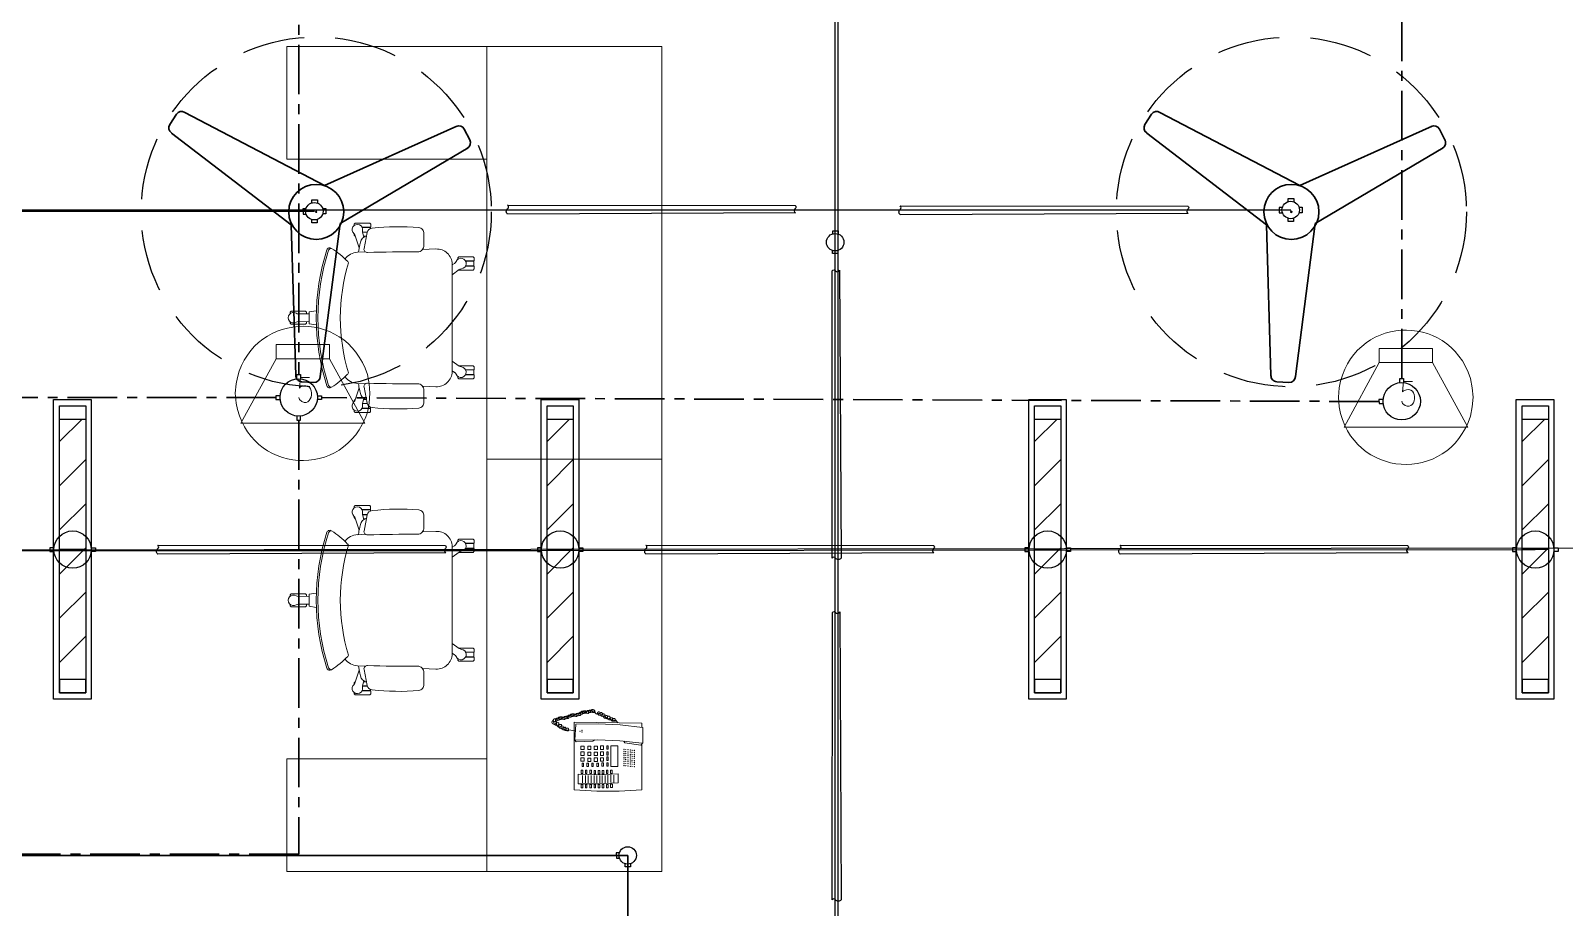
# Model space of a CAD drawing. Header units: inches. Extents: x 112 to 4169, y -2569 to 841.
# Drawn here: x 1970 to 2215.4, y 238.6 to 378.9 of the extents above; entities that cross this region are included whole.
import ezdxf

# ---------------------------------------------------------------- set-up
doc = ezdxf.new("R2010")
doc.units = ezdxf.units.IN
doc.header["$MEASUREMENT"] = 0
doc.linetypes.add('Bathroom _ King & Twin$0$CENTER', pattern=[50.8, 31.75, -6.35, 6.35, -6.35])
doc.linetypes.add('DASHED', pattern=[0.75, 0.5, -0.25])
for name, color, linetype in [('Cables', 7, 'Continuous'), ('Layer 1', 7, 'Continuous'), ('PVC Conduit and Circular Boxes', 7, 'Continuous')]:
    doc.layers.add(name, color=color, linetype=linetype)
doc.layers.add('E-CF-Ceiling-Fan', color=42, linetype='Continuous', lineweight=30)
doc.layers.add('ID-FURN', color=7, linetype='Continuous', lineweight=15)

# ---------------------------------------------------------------- blocks, each defined once
blk = doc.blocks.new('ch-1')
at = {"layer": 'ID-FURN', "color": 252, "lineweight": 13}
for p, q in [((300.3, 344.5), (296.8, 340.7)), ((296.8, 340.7), (296.8, 331)), ((353.2, 344.5), (300.3, 344.5)), ((356.8, 340.7), (353.2, 344.5)), ((356.8, 340.7), (356.8, 336.1)), ((296.8, 331), (297.8, 330)), ((297.8, 330), (328.3, 330)), ((297.8, 329), (297.8, 324.4)), ((297.8, 329), (327.8, 329)), ((308.6, 312.4), (326.6, 312.4)), ((308.9, 311.3), (326.5, 311.3)), ((322.2, 296.8), (316, 296.8)), ((325.7, 307.1), (321.2, 293.8)), ((352.6, 298.3), (338.8, 254.6)), ((353.2, 296.8), (352.1, 296.8)), ((356.8, 300.6), (353.2, 296.8)), ((356.8, 300.6), (356.8, 305.2)), ((-76.1, 221.9), (-79.7, 218.1)), ((-79.7, 218.1), (-79.7, 208.4)), ((-79.7, 208.4), (-78.7, 207.4)), ((-79.7, 187.7), (-78.7, 188.7)), ((-79.7, 178), (-79.7, 187.7)), ((-76.1, 174.2), (-79.7, 178)), ((-78.7, 207.4), (-48.2, 207.4)), ((-78.7, 206.3), (-78.7, 189.7)), ((-78.7, 206.3), (-48.7, 206.3)), ((-78.7, 189.7), (-48.7, 189.7)), ((-78.7, 188.7), (-48.2, 188.7)), ((-23.3, 221.9), (-76.1, 221.9)), ((-22.8, 174.2), (-76.1, 174.2)), ((-24.5, 175.5), (0, 157.3)), ((-19.7, 218.1), (-23.3, 221.9)), ((-19.7, 218.1), (-19.7, 213)), ((559, 14.7), (520.5, 15)), ((533.3, 24.3), (529.8, 20.5)), ((529.8, 20.5), (529.8, 14.9)), ((586.2, 24.3), (533.3, 24.3)), ((589.8, 20.5), (586.2, 24.3)), ((589.8, 20.5), (589.8, 16)), ((559, -13.7), (520.5, -14)), ((529.8, -19.6), (529.8, -13.9)), ((533.3, -23.4), (529.8, -19.6)), ((586.2, -23.4), (533.3, -23.4)), ((589.8, -19.6), (586.2, -23.4)), ((589.8, -19.6), (589.8, -15)), ((-24.5, -175), (0, -156.8)), ((-76.1, -173.7), (-79.7, -177.5)), ((-79.7, -177.5), (-79.7, -187.2)), ((-79.7, -187.2), (-78.7, -188.2)), ((-79.7, -207.9), (-78.7, -206.9)), ((-79.7, -217.6), (-79.7, -207.9)), ((-76.1, -221.4), (-79.7, -217.6)), ((-78.7, -188.2), (-48.2, -188.2)), ((-78.7, -189.2), (-48.7, -189.2)), ((-78.7, -205.8), (-78.7, -189.2)), ((-78.7, -205.8), (-48.7, -205.8)), ((-78.7, -206.9), (-48.2, -206.9)), ((-22.8, -173.7), (-76.1, -173.7)), ((-23.3, -221.4), (-76.1, -221.4)), ((-19.7, -217.6), (-23.3, -221.4)), ((-19.7, -217.6), (-19.7, -212.6)), ((-7.9, -197.9), (0, -192.2)), ((352.6, -297.8), (338.8, -254.1)), ((296.8, -330.5), (297.8, -329.5)), ((296.8, -340.2), (296.8, -330.5)), ((297.8, -328.5), (297.8, -323.9)), ((297.8, -328.5), (327.8, -328.5)), ((297.8, -329.5), (328.3, -329.5)), ((308.6, -311.9), (326.6, -311.9)), ((308.9, -310.8), (326.5, -310.8)), ((322.2, -296.3), (316, -296.3)), ((325.7, -306.6), (321.2, -293.4)), ((353.2, -296.3), (352.1, -296.3)), ((356.8, -300.1), (353.2, -296.3)), ((356.8, -300.1), (356.8, -304.7)), ((300.3, -344), (296.8, -340.2)), ((353.2, -344), (300.3, -344)), ((356.8, -340.2), (353.2, -344)), ((356.8, -340.2), (356.8, -335.7))]:
    blk.add_line(p, q, dxfattribs=at)
at = {"layer": 'ID-FURN', "color": 252}
for p, q in [((103.8, 264.3), (103.4, 306.4)), ((59.4, 250.7), (108.5, 248.6)), ((315.6, 239.8), (344.3, 238.6)), ((334.1, 275.2), (336.4, 265.8)), ((-7.9, 198.4), (0, 192.7)), ((0, 195.9), (0, -195.9)), ((59.4, -250.2), (108.5, -248.1)), ((103.4, -305.9), (103.8, -263.8)), ((315.6, -239.4), (344.3, -238.1)), ((334.1, -274.7), (336.4, -265.3))]:
    blk.add_line(p, q, dxfattribs=at)
for points in [[(320.9, 252), (309.1, 310.4)], [(320.9, -251.5), (309.1, -309.9)]]:
    blk.add_lwpolyline(points, dxfattribs=at)
at = {"layer": 'ID-FURN', "color": 252, "lineweight": 13}
blk.add_lwpolyline([(494.6, -25.6), (520.5, -21.8), (520.5, 22.3), (494.6, 26.1)], dxfattribs=at)
for centre, radius, start, end in [((345, 320.7), 19.1, 310.5325, 193.4675), ((306.6, 313.2), 20, 342.2096, 8.7154), ((371.6, 292), 20, 135.2846, 161.7905), ((-31.5, 198), 19.1, 22.5325, 265.4675), ((-36.3, 159.2), 20, 54.2096, 80.7154), ((3.9, 214.5), 20, 207.2846, 233.7904), ((559, 34.7), 20, 270.2096, 296.7154), ((577.9, 0.5), 19.1, 238.5325, 121.4675), ((559, -33.7), 20, 63.2846, 89.7905), ((-31.5, -197.5), 19.1, 94.5325, 337.4675), ((-36.3, -158.7), 20, 279.2846, 305.7904), ((3.9, -214), 20, 126.2096, 152.7154), ((306.6, -312.7), 20, 351.2846, 17.7904), ((345, -320.2), 19.1, 166.5325, 49.4675), ((371.6, -291.5), 20, 198.2096, 224.7154)]:
    blk.add_arc(centre, radius, start, end, dxfattribs=at)
at = {"layer": 'ID-FURN', "color": 252}
for centre, radius, start, end in [((123.4, 308.5), 20.1, 95.0446, 186.0128), ((193.8, -510.8), 842.5, 83.3556, 94.9128), ((290, 306.5), 19.6, 11.3923, 86.0755), ((303.1, 267.6), 31.9, 13.7582, 74.5871), ((57, 193.7), 57, 87.5809, 177.8265), ((125.9, 262.4), 22.2, 175.0498, 270.9397), ((147, -5274.9), 5515.2, 88.3219, 90.2152), ((309, 250), 12.1, 267.6468, 9.6188), ((109.5, 210.3), 233.5, 7.127, 13.7582), ((341.6, 178.9), 59.8, 36.272, 87.3972), ((596.7, 1.2), 296.9, 122.0525, 136.7624), ((445.4, 243.8), 11.1, 21.1039, 124.6268), ((439.4, 241.8), 11.1, 21.1039, 91.3806), ((-305.9, 0.2), 794.5, 341.9963, 18.0037), ((-305.9, 0.2), 800.8, 341.9963, 18.0037), ((391.5, 194.2), 15.3, 136.9683, 155.6038), ((-286, 0.2), 693.1, 343.2048, 16.7952), ((57, -193.2), 57, 182.1735, 272.4191), ((341.6, -178.9), 59.8, 272.6028, 324.0692), ((391.5, -193.7), 15.3, 204.3962, 223.0317), ((596.7, -0.8), 296.9, 223.2376, 237.9475), ((125.9, -261.9), 22.2, 89.0603, 184.9502), ((147, 5275.4), 5515.2, 269.7848, 271.6781), ((309, -249.5), 12.1, 350.3812, 92.3532), ((303.1, -267.1), 31.9, 285.413, 346.2418), ((109.5, -209.8), 233.5, 346.2418, 352.873), ((439.4, -241.3), 11.1, 268.6194, 338.8961), ((445.4, -243.3), 11.1, 235.3732, 338.8961), ((123.4, -308), 20.1, 173.9872, 264.9554), ((193.8, 511.3), 842.5, 265.0872, 276.6444), ((290, -306), 19.6, 273.9245, 348.6077)]:
    blk.add_arc(centre, radius, start, end, dxfattribs=at)
blk = doc.blocks.new('TELEPHONE')
at = {"layer": 'Layer 1', "lineweight": 9}
for points in [[(9.9, 12.48), (9.72, 12.48), (9.48, 12.24), (9.48, 11.88), (9.6, 11.76)], [(10.02, 12.9), (9.9, 12.9), (9.78, 12.84), (9.72, 12.78), (9.66, 12.72), (9.66, 12.66), (9.6, 12.6), (9.6, 12.36), (9.66, 12.24), (9.66, 12.18), (9.72, 12.12)], [(10.26, 13.32), (10.14, 13.32), (10.08, 13.26), (10.02, 13.26), (9.96, 13.2), (9.9, 13.14), (9.84, 13.08), (9.78, 12.96), (9.78, 12.84), (9.84, 12.72), (9.84, 12.66), (9.9, 12.6), (9.96, 12.54)], [(9.96, 12.36), (9.96, 12.48), (9.78, 12.48)], [(10.02, 12.24), (10.02, 12.3), (9.96, 12.36)], [(10.2, 12.78), (10.14, 12.84), (10.14, 12.9), (10.02, 12.9)], [(10.5, 13.62), (10.32, 13.62), (10.26, 13.56), (10.2, 13.5), (10.08, 13.38), (10.08, 13.02), (10.14, 12.9), (10.2, 12.84)], [(10.44, 13.08), (10.44, 13.14), (10.38, 13.2), (10.32, 13.26), (10.26, 13.26), (10.2, 13.32), (10.14, 13.32)], [(10.2, 12.84), (10.38, 12.84), (10.44, 12.9), (10.44, 12.96)], [(10.74, 14.04), (10.68, 14.04), (10.56, 13.98), (10.5, 13.98), (10.32, 13.8), (10.32, 13.5), (10.38, 13.38), (10.38, 13.32), (10.44, 13.26)], [(10.44, 13.26), (10.68, 13.26), (10.68, 13.38), (10.74, 13.38)], [(10.44, 12.96), (10.44, 13.08)], [(10.92, 14.4), (10.74, 14.4), (10.62, 14.34), (10.62, 14.28), (10.56, 14.22), (10.5, 14.1), (10.5, 13.86), (10.56, 13.8), (10.62, 13.74), (10.68, 13.68)], [(10.68, 13.5), (10.68, 13.56), (10.62, 13.62), (10.5, 13.62)], [(10.92, 13.92), (10.86, 13.98), (10.8, 14.04), (10.68, 14.04)], [(10.68, 13.68), (10.74, 13.68), (10.74, 13.62), (10.8, 13.62), (10.8, 13.68), (10.86, 13.68), (10.92, 13.74), (10.92, 13.8)], [(10.74, 13.38), (10.74, 13.44), (10.68, 13.5)], [(10.8, 14.1), (10.8, 14.04), (10.98, 14.04), (10.98, 14.1), (11.04, 14.1), (11.04, 14.34)], [(11.1, 13.5), (11.16, 13.5), (11.28, 13.62), (11.28, 13.68), (11.34, 13.68), (11.34, 13.98), (11.28, 13.98), (11.28, 14.04), (11.22, 14.1), (11.16, 14.1), (11.1, 14.16), (10.92, 14.16), (10.86, 14.1), (10.8, 14.1)], [(10.92, 13.8), (10.92, 13.92)], [(11.1, 13.8), (11.04, 13.8), (11.04, 13.74), (10.98, 13.68), (10.98, 13.62), (11.04, 13.56)], [(11.04, 13.56), (11.04, 13.5), (11.1, 13.5)], [(11.16, 13.2), (11.28, 13.2), (11.34, 13.26), (11.46, 13.38), (11.46, 13.56), (11.4, 13.62), (11.4, 13.68), (11.34, 13.74), (11.28, 13.74), (11.28, 13.8), (11.1, 13.8)], [(11.22, 13.5), (11.16, 13.5), (11.1, 13.44)], [(11.1, 13.44), (11.1, 13.26)], [(11.1, 13.26), (11.1, 13.2), (11.16, 13.2)], [(11.22, 12.96), (11.22, 12.9), (11.4, 12.9), (11.46, 12.96), (11.52, 13.02), (11.52, 13.08), (11.58, 13.14), (11.58, 13.32), (11.52, 13.38), (11.52, 13.44), (11.46, 13.44), (11.4, 13.5), (11.16, 13.5)], [(11.34, 13.2), (11.28, 13.2), (11.28, 13.14), (11.22, 13.14), (11.22, 12.96)], [(11.34, 12.6), (11.28, 12.54), (11.22, 12.48), (11.22, 12.3)], [(11.22, 12.3), (11.28, 12.3), (11.28, 12.24)], [(11.4, 12.84), (11.28, 12.84), (11.28, 12.78)], [(11.28, 12.24), (11.34, 12.24), (11.4, 12.3), (11.46, 12.3), (11.52, 12.36), (11.52, 12.42), (11.58, 12.48), (11.58, 12.66), (11.52, 12.72), (11.52, 12.78), (11.46, 12.84), (11.4, 12.84)], [(11.28, 12.78), (11.28, 12.66), (11.34, 12.6)], [(11.34, 12.6), (11.46, 12.6), (11.52, 12.66), (11.58, 12.72), (11.64, 12.78), (11.64, 13.02), (11.58, 13.08), (11.52, 13.14), (11.46, 13.2), (11.34, 13.2)], [(11.4, 11.94), (11.46, 11.94), (11.52, 12), (11.58, 12), (11.64, 12.06), (11.64, 12.12), (11.7, 12.18), (11.7, 12.42), (11.64, 12.42), (11.64, 12.48), (11.58, 12.54), (11.52, 12.54), (11.46, 12.6), (11.34, 12.6)], [(11.46, 11.64), (11.52, 11.64), (11.58, 11.7), (11.64, 11.7), (11.7, 11.76), (11.7, 11.82), (11.76, 11.88), (11.76, 12.06), (11.7, 12.12), (11.7, 12.18), (11.64, 12.24), (11.58, 12.24), (11.52, 12.3), (11.46, 12.3), (11.4, 12.24)], [(0, 10.8), (-0.24, 7.2), (-0.24, 3.6), (0, 0)], [(0, 10.8), (10.8, 10.8)], [(0.96, 10.14), (2.46, 10.14)], [(0.96, 10.14), (0.96, 6.96), (1.08, 3.78)], [(2.46, 10.14), (2.4, 6.96), (2.52, 3.78)], [(7.44, -0.06), (7.8, 3.48), (7.98, 7.02), (7.92, 10.62)], [(7.68, 10.5), (7.92, 10.68)], [(7.68, 10.5), (7.74, 7.8), (7.98, 7.5)], [(7.98, 10.68), (7.92, 10.68), (7.92, 10.62)], [(10.44, 10.56), (7.98, 10.68)], [(9.3, 9.9), (9.36, 9.84), (9.36, 9.9), (9.3, 9.9)], [(9.66, 12.06), (9.54, 12.06), (9.42, 11.94), (9.42, 11.7), (9.48, 11.7), (9.48, 11.64), (9.6, 11.64)], [(9.42, 10.68), (9.6, 11.64)], [(9.6, 11.76), (9.66, 11.7), (9.78, 11.7), (9.78, 11.76), (9.84, 11.76), (9.84, 11.82)], [(9.84, 12), (9.78, 12.06), (9.66, 12.06)], [(9.72, 12.12), (9.96, 12.12), (9.96, 12.18), (10.02, 12.24)], [(9.84, 11.82), (9.84, 12)], [(9.96, -0.12), (10.38, 3.42), (10.56, 6.96), (10.5, 10.5)], [(10.5, 10.5), (10.5, 10.56), (10.44, 10.56)], [(10.8, 10.8), (10.62, 0)], [(11.4, 12.24), (11.34, 12.18), (11.34, 12.06), (11.4, 12)], [(11.4, 12), (11.4, 11.94)], [(11.46, 11.94), (11.4, 11.88), (11.4, 11.7)], [(11.4, 11.7), (11.46, 11.7), (11.46, 11.64)], [(11.52, 12), (11.46, 11.94)], [(11.64, 11.28), (11.76, 11.28), (11.82, 11.34), (11.88, 11.4), (11.88, 11.46), (11.94, 11.52), (11.94, 11.7), (11.88, 11.76), (11.88, 11.82), (11.82, 11.82), (11.76, 11.88), (11.52, 11.88)], [(11.64, 11.58), (11.58, 11.52)], [(11.58, 11.52), (11.58, 11.34)], [(11.58, 11.34), (11.58, 11.28), (11.64, 11.28)], [(11.7, 11.7), (11.7, 11.64), (11.64, 11.64)], [(11.76, 10.98), (11.82, 10.98), (11.88, 11.04), (11.94, 11.04), (12, 11.1), (12, 11.16), (12.06, 11.22), (12.06, 11.4), (12, 11.46), (12, 11.52), (11.94, 11.52), (11.88, 11.58), (11.82, 11.58), (11.76, 11.64), (11.7, 11.64), (11.64, 11.58), (11.7, 11.58)], [(11.76, 11.28), (11.7, 11.22), (11.7, 11.04)], [(11.7, 11.04), (11.76, 10.98)], [(11.76, 10.62), (11.7, 10.56), (11.7, 10.38)], [(11.7, 10.38), (11.76, 10.38), (11.76, 10.32)], [(11.82, 11.34), (11.82, 11.28), (11.76, 11.28)], [(11.88, 10.92), (11.76, 10.92), (11.76, 10.86)], [(11.76, 10.32), (11.82, 10.32), (11.88, 10.38), (11.94, 10.38), (12, 10.44), (12, 10.5), (12.06, 10.56), (12.06, 10.74), (12, 10.8), (12, 10.86), (11.94, 10.92), (11.88, 10.92)], [(11.76, 10.86), (11.76, 10.74)], [(11.76, 10.74), (11.82, 10.68)], [(11.82, 10.68), (11.76, 10.62)], [(11.82, 10.68), (11.94, 10.68), (12.06, 10.8), (12.12, 10.86), (12.12, 11.1), (12.06, 11.16), (12, 11.22), (12, 11.28), (11.88, 11.28), (11.82, 11.34)], [(11.88, 10.08), (11.88, 10.02), (11.94, 10.02), (12, 10.08), (12.06, 10.08), (12.12, 10.14), (12.12, 10.2), (12.18, 10.26), (12.18, 10.5), (12.12, 10.5), (12.12, 10.56), (12.06, 10.62), (12, 10.62), (11.94, 10.68), (11.82, 10.68)], [(11.94, 10.38), (11.88, 10.38), (11.88, 10.32), (11.82, 10.26), (11.82, 10.14), (11.88, 10.08)], [(11.94, 10.02), (11.88, 9.96), (11.88, 9.84), (11.94, 9.78), (11.94, 9.72)], [(11.94, 9.72), (12, 9.72), (12.06, 9.78), (12.12, 9.78), (12.18, 9.84), (12.18, 9.9), (12.24, 9.96), (12.24, 10.2), (12.18, 10.2), (12.18, 10.26), (12.12, 10.32), (12.06, 10.32), (12, 10.38), (11.94, 10.38)], [(12, 10.08), (11.94, 10.02)], [(12.12, 9.42), (12.18, 9.42), (12.24, 9.48), (12.3, 9.48), (12.36, 9.54), (12.42, 9.6), (12.42, 9.84), (12.36, 9.9), (12.36, 9.96), (12.3, 9.96), (12.24, 10.02), (12.18, 10.02), (12.12, 10.08), (12.06, 10.08), (12, 10.02)], [(0.84, 9.42), (0.3, 9.42), (0.3, 9.66), (0.84, 9.66)], [(0.84, 8.76), (0.3, 8.76), (0.3, 9), (0.84, 9)], [(0.84, 8.04), (0.3, 8.04), (0.3, 8.28), (0.84, 8.28)], [(0.84, 7.38), (0.3, 7.38), (0.3, 7.62), (0.84, 7.62)], [(0.84, 9.66), (0.84, 9.42)], [(0.84, 9), (0.84, 8.76)], [(0.84, 8.28), (0.84, 8.04)], [(0.84, 7.62), (0.84, 7.38)], [(2.28, 9.48), (1.08, 9.48)], [(2.28, 9), (1.08, 9)], [(2.28, 8.58), (1.08, 8.58)], [(2.28, 8.1), (1.08, 8.1)], [(2.28, 7.62), (1.08, 7.62)], [(3.06, 7.38), (2.52, 7.38), (2.52, 7.62), (3.06, 7.62)], [(3.12, 9.42), (2.58, 9.42), (2.58, 9.66), (3.12, 9.66)], [(3.12, 8.76), (2.58, 8.76), (2.58, 9), (3.12, 9)], [(3.12, 8.04), (2.58, 8.04), (2.58, 8.28), (3.12, 8.28)], [(3.06, 7.62), (3.06, 7.38)], [(3.12, 9.66), (3.12, 9.42)], [(3.12, 9), (3.12, 8.76)], [(3.12, 8.28), (3.12, 8.04)], [(4.26, 9.3), (3.72, 9.3), (3.72, 9.54), (4.26, 9.54)], [(4.26, 8.52), (3.72, 8.52), (3.72, 8.76), (4.26, 8.76)], [(4.26, 7.74), (3.72, 7.74), (3.72, 7.98), (4.26, 7.98)], [(4.26, 9.54), (4.26, 9.3)], [(4.26, 8.76), (4.26, 8.52)], [(4.26, 7.98), (4.26, 7.74)], [(4.5, 8.64), (5.04, 8.64)], [(4.5, 8.16), (4.5, 8.64)], [(5.04, 8.16), (4.5, 8.16)], [(4.5, 7.62), (5.1, 7.62)], [(4.5, 7.08), (4.5, 7.62)], [(4.56, 9.72), (5.1, 9.72)], [(4.56, 9.18), (4.56, 9.72)], [(5.1, 9.18), (4.56, 9.18)], [(5.04, 8.64), (5.04, 8.16)], [(5.1, 9.72), (5.1, 9.18)], [(5.1, 7.62), (5.1, 7.08)], [(6.06, 9.18), (5.46, 9.18), (5.46, 9.72), (6.06, 9.72)], [(6, 8.16), (5.46, 8.16), (5.46, 8.64), (6, 8.64)], [(6, 7.08), (5.46, 7.08), (5.46, 7.62), (6, 7.62)], [(6, 8.64), (6, 8.16)], [(6, 7.62), (6, 7.08)], [(6.06, 9.72), (6.06, 9.18)], [(6.96, 9.18), (6.42, 9.18), (6.42, 9.72), (6.96, 9.72)], [(6.96, 8.16), (6.42, 8.16), (6.42, 8.64), (6.96, 8.64)], [(6.96, 7.08), (6.42, 7.08), (6.42, 7.62), (6.96, 7.62)], [(6.96, 9.72), (6.96, 9.18)], [(6.96, 8.64), (6.96, 8.16)], [(6.96, 7.62), (6.96, 7.08)], [(9.24, 9.6), (9.18, 9.6), (9.18, 9.54), (9.24, 9.54), (9.24, 9.6)], [(9.18, 9.6), (9.18, 9.6)], [(9.54, 9.6), (9.48, 9.6), (9.48, 9.54), (9.54, 9.54), (9.54, 9.6)], [(9.48, 9.6), (9.48, 9.6)], [(12.12, 9.72), (12.06, 9.66), (12.06, 9.48)], [(12.06, 9.48), (12.12, 9.48), (12.12, 9.42)], [(12.36, 7.44), (12.3, 7.44), (12.12, 7.26), (12.12, 7.2), (12.06, 7.14), (12.06, 6.9), (12.12, 6.84), (12.18, 6.78), (12.24, 6.72)], [(12.18, 9.78), (12.12, 9.72)], [(12.3, 9.48), (12.3, 9.42), (12.24, 9.42), (12.24, 9.36), (12.18, 9.3), (12.18, 9.24), (12.24, 9.18)], [(12.3, 8.82), (12.24, 8.76), (12.24, 8.7), (12.18, 8.64), (12.18, 8.58), (12.24, 8.52)], [(12.36, 9.06), (12.3, 9.06), (12.24, 9)], [(12.24, 9), (12.24, 8.94), (12.3, 8.88), (12.3, 8.82), (12.36, 8.82)], [(12.24, 8.52), (12.24, 8.46), (12.3, 8.46)], [(12.36, 8.82), (12.42, 8.82), (12.42, 8.88), (12.48, 8.88), (12.6, 9), (12.6, 9.24), (12.54, 9.3), (12.54, 9.36), (12.48, 9.42), (12.42, 9.42), (12.36, 9.48), (12.3, 9.48)], [(12.3, 8.46), (12.36, 8.46), (12.42, 8.52), (12.48, 8.58), (12.54, 8.64), (12.54, 8.94), (12.42, 9.06), (12.36, 9.06)], [(12.42, 8.52), (12.36, 8.46)], [(12.36, 8.46), (12.36, 8.22)], [(12.36, 8.22), (12.36, 8.16), (12.42, 8.16)], [(12.48, 7.86), (12.42, 7.86), (12.36, 7.8)], [(12.36, 7.8), (12.36, 7.5), (12.42, 7.5)], [(12.42, 7.5), (12.6, 7.5), (12.72, 7.62), (12.78, 7.62), (12.78, 7.68), (12.84, 7.74), (12.84, 7.92), (12.78, 7.98), (12.78, 8.04), (12.72, 8.1), (12.66, 8.16), (12.6, 8.16), (12.48, 8.22)], [(12.48, 8.22), (12.42, 8.22), (12.42, 8.16)], [(12.42, 8.16), (12.42, 7.92)], [(12.42, 7.92), (12.42, 7.86), (12.48, 7.86)], [(0.84, 6.72), (0.3, 6.72), (0.3, 6.96), (0.84, 6.96)], [(0.84, 6.06), (0.3, 6.06), (0.3, 6.3), (0.84, 6.3)], [(0.84, 5.34), (0.3, 5.34), (0.3, 5.64), (0.84, 5.64)], [(0.9, 4.68), (0.36, 4.68), (0.36, 4.98), (0.9, 4.98)], [(0.84, 6.96), (0.84, 6.72)], [(0.84, 6.3), (0.84, 6.06)], [(0.84, 5.64), (0.84, 5.34)], [(0.9, 4.98), (0.9, 4.68)], [(2.28, 7.2), (1.08, 7.2)], [(2.28, 6.72), (1.08, 6.72)], [(2.28, 6.3), (1.08, 6.3)], [(2.28, 5.82), (1.08, 5.82)], [(2.34, 5.4), (1.08, 5.4)], [(2.34, 4.92), (1.14, 4.92)], [(3.06, 6.72), (2.52, 6.72), (2.52, 6.96), (3.06, 6.96)], [(3.06, 6.06), (2.52, 6.06), (2.52, 6.3), (3.06, 6.3)], [(3.12, 5.4), (2.58, 5.4), (2.58, 5.64), (3.12, 5.64)], [(3.12, 4.74), (2.58, 4.74), (2.58, 4.98), (3.12, 4.98)], [(3.06, 6.96), (3.06, 6.72)], [(3.06, 6.3), (3.06, 6.06)], [(3.12, 5.64), (3.12, 5.4)], [(3.12, 4.98), (3.12, 4.74)], [(4.26, 6.9), (3.72, 6.9), (3.72, 7.2), (4.26, 7.2)], [(3.72, 4.92), (7.02, 4.92)], [(3.72, 3.84), (3.72, 4.92)], [(4.32, 6.12), (3.78, 6.12), (3.78, 6.36), (4.32, 6.36)], [(4.32, 5.34), (3.78, 5.34), (3.78, 5.58), (4.32, 5.58)], [(4.26, 7.2), (4.26, 6.9)], [(4.32, 6.36), (4.32, 6.12)], [(4.32, 5.58), (4.32, 5.34)], [(5.1, 7.08), (4.5, 7.08)], [(4.56, 6.6), (5.1, 6.6)], [(4.56, 6.12), (4.56, 6.6)], [(5.1, 6.12), (4.56, 6.12)], [(4.68, 5.58), (5.28, 5.58)], [(4.68, 5.34), (4.68, 5.58)], [(5.28, 5.34), (4.68, 5.34)], [(5.1, 6.6), (5.1, 6.12)], [(5.28, 5.58), (5.28, 5.34)], [(6.06, 6.12), (5.46, 6.12), (5.46, 6.6), (6.06, 6.6)], [(6.06, 5.34), (5.52, 5.34), (5.52, 5.58), (6.06, 5.58)], [(6.06, 6.6), (6.06, 6.12)], [(6.06, 5.58), (6.06, 5.34)], [(7.02, 6.12), (6.42, 6.12), (6.42, 6.6), (7.02, 6.6)], [(7.02, 5.34), (6.48, 5.34), (6.48, 5.58), (7.02, 5.58)], [(7.02, 6.6), (7.02, 6.12)], [(7.02, 5.58), (7.02, 5.34)], [(7.02, 4.92), (7.02, 3.84)], [(11.46, 5.04), (11.34, 5.04), (11.28, 4.98), (11.22, 4.98), (10.98, 4.74), (10.98, 4.56), (11.04, 4.5), (11.04, 4.38), (11.16, 4.26)], [(11.58, 5.46), (11.52, 5.46), (11.4, 5.4), (11.34, 5.4), (11.28, 5.34), (11.22, 5.28), (11.16, 5.22), (11.16, 4.8), (11.28, 4.68)], [(11.76, 5.82), (11.64, 5.82), (11.52, 5.76), (11.46, 5.76), (11.4, 5.7), (11.4, 5.58), (11.34, 5.52), (11.34, 5.28), (11.4, 5.22), (11.46, 5.16), (11.46, 5.1)], [(11.52, 4.92), (11.52, 4.98), (11.46, 4.98), (11.46, 5.04), (11.34, 5.04)], [(11.94, 6.24), (11.76, 6.24), (11.7, 6.18), (11.46, 5.94), (11.46, 5.76), (11.52, 5.7), (11.52, 5.64), (11.58, 5.52), (11.64, 5.52)], [(11.46, 5.1), (11.52, 5.1), (11.52, 5.04), (11.64, 5.04), (11.64, 5.1), (11.7, 5.1), (11.7, 5.16), (11.76, 5.16), (11.76, 5.22)], [(11.76, 5.34), (11.7, 5.34), (11.7, 5.4), (11.64, 5.4), (11.64, 5.46), (11.52, 5.46)], [(11.52, 4.8), (11.52, 4.92)], [(11.64, 5.52), (11.64, 5.46), (11.82, 5.46), (11.82, 5.52), (11.88, 5.52), (11.88, 5.7)], [(12.18, 6.66), (12.06, 6.66), (12, 6.6), (11.94, 6.6), (11.88, 6.54), (11.82, 6.48), (11.76, 6.42), (11.76, 6.36), (11.7, 6.24), (11.7, 6.18), (11.76, 6.12), (11.76, 6), (11.88, 5.88)], [(11.88, 5.7), (11.88, 5.76), (11.82, 5.76), (11.82, 5.82), (11.7, 5.82)], [(11.76, 5.22), (11.76, 5.34)], [(12.36, 7.08), (12.3, 7.02), (12.12, 7.02), (12.06, 6.96), (12, 6.9), (11.94, 6.84), (11.94, 6.48), (12, 6.42), (12, 6.36), (12.06, 6.3)], [(12.12, 6.12), (12.12, 6.18), (12.06, 6.18), (12.06, 6.24), (11.94, 6.24)], [(12.06, 6.3), (12.12, 6.3), (12.18, 6.24), (12.24, 6.3), (12.3, 6.3), (12.3, 6.36), (12.36, 6.42), (12.36, 6.48), (12.3, 6.54)], [(12.3, 6.54), (12.3, 6.6), (12.24, 6.6), (12.24, 6.66), (12.12, 6.66)], [(12.48, 6.96), (12.42, 6.96), (12.42, 7.02), (12.36, 7.02), (12.36, 7.08), (12.3, 7.08), (12.24, 7.02)], [(12.24, 6.72), (12.24, 6.66), (12.36, 6.66), (12.36, 6.72), (12.42, 6.72), (12.48, 6.78), (12.48, 6.84)], [(12.48, 6.84), (12.48, 6.96)], [(2.52, 3.78), (1.08, 3.78)], [(2.34, 4.44), (1.14, 4.44)], [(7.02, 3.84), (3.72, 3.84)], [(3.84, 2.82), (3.9, 2.82), (3.9, 2.88), (3.84, 2.88), (3.84, 2.82)], [(4.2, 2.82), (4.26, 2.82), (4.26, 2.88), (4.2, 2.88), (4.2, 2.82)], [(4.5, 2.82), (4.56, 2.82), (4.56, 2.88), (4.5, 2.88), (4.5, 2.82)], [(4.8, 2.52), (4.86, 2.52), (4.86, 2.58), (4.8, 2.58), (4.8, 2.52)], [(4.86, 2.82), (4.92, 2.82), (4.92, 2.88), (4.86, 2.88), (4.86, 2.82)], [(5.1, 2.52), (5.16, 2.52), (5.16, 2.58), (5.1, 2.52)], [(5.16, 2.82), (5.22, 2.82), (5.22, 2.88), (5.16, 2.88), (5.16, 2.82)], [(5.46, 2.82), (5.52, 2.82), (5.52, 2.88), (5.46, 2.88), (5.46, 2.82)], [(5.76, 2.82), (5.82, 2.82), (5.82, 2.88), (5.76, 2.88), (5.76, 2.82)], [(5.76, 2.52), (5.82, 2.52), (5.76, 2.58), (5.76, 2.52)], [(6.06, 2.52), (6.12, 2.52), (6.12, 2.58), (6.06, 2.58), (6.06, 2.52)], [(6.12, 2.82), (6.18, 2.82), (6.18, 2.88), (6.12, 2.88), (6.12, 2.82)], [(6.42, 2.82), (6.48, 2.82), (6.48, 2.88), (6.42, 2.88), (6.42, 2.82)], [(7.14, 0.12), (7.5, 2.7)], [(7.5, 2.7), (7.74, 2.88)], [(11.1, 4.14), (10.68, 3.84)], [(11.22, 4.62), (11.1, 4.62), (10.98, 4.5), (10.98, 4.26), (11.04, 4.2), (11.1, 4.2), (11.1, 4.14)], [(11.16, 4.26), (11.34, 4.26), (11.34, 4.32), (11.4, 4.32), (11.4, 4.5)], [(11.4, 4.5), (11.4, 4.56), (11.34, 4.56), (11.34, 4.62), (11.22, 4.62)], [(11.28, 4.68), (11.52, 4.68), (11.52, 4.8)], [(7.32, 0), (0, 0)], [(3.72, 1.2), (3.66, 1.2), (3.66, 1.14), (3.72, 1.14), (3.72, 1.2)], [(3.66, 1.2), (3.66, 1.2)], [(3.72, 1.8), (3.78, 1.8), (3.78, 1.86), (3.72, 1.86), (3.72, 1.8)], [(3.72, 1.5), (3.78, 1.5), (3.72, 1.56), (3.72, 1.5)], [(3.78, 2.16), (3.84, 2.16), (3.84, 2.22), (3.78, 2.22), (3.78, 2.16)], [(4.08, 1.2), (4.02, 1.2), (4.02, 1.14), (4.08, 1.14), (4.08, 1.2)], [(4.02, 1.2), (4.02, 1.2)], [(4.08, 1.8), (4.14, 1.8), (4.14, 1.86), (4.08, 1.86), (4.08, 1.8)], [(4.14, 2.16), (4.2, 2.16), (4.2, 2.22), (4.14, 2.22), (4.14, 2.16)], [(4.38, 1.2), (4.32, 1.2), (4.32, 1.14), (4.38, 1.14), (4.38, 1.2)], [(4.32, 1.2), (4.32, 1.2)], [(4.38, 1.8), (4.44, 1.8), (4.44, 1.86), (4.38, 1.86), (4.38, 1.8)], [(4.38, 1.5), (4.44, 1.5), (4.38, 1.56), (4.38, 1.5)], [(4.44, 2.16), (4.5, 2.16), (4.5, 2.22), (4.44, 2.22), (4.44, 2.16)], [(4.68, 1.2), (4.62, 1.2), (4.62, 1.14), (4.68, 1.14), (4.68, 1.2)], [(4.62, 1.2), (4.62, 1.2)], [(4.68, 1.5), (4.74, 1.5), (4.74, 1.56), (4.68, 1.56), (4.68, 1.5)], [(4.74, 2.16), (4.8, 2.16), (4.8, 2.22), (4.74, 2.22), (4.74, 2.16)], [(4.74, 1.8), (4.8, 1.8), (4.8, 1.86), (4.74, 1.86), (4.74, 1.8)], [(4.92, 1.2), (4.98, 1.2), (4.98, 1.14), (5.04, 1.2), (4.92, 1.2)], [(5.04, 1.8), (5.1, 1.8), (5.1, 1.86), (5.04, 1.86), (5.04, 1.8)], [(5.1, 2.16), (5.16, 2.16), (5.16, 2.22), (5.1, 2.22), (5.1, 2.16)], [(5.34, 1.2), (5.28, 1.2), (5.28, 1.14), (5.34, 1.14), (5.34, 1.2)], [(5.28, 1.2), (5.28, 1.2)], [(5.34, 1.8), (5.4, 1.8), (5.4, 1.86), (5.34, 1.86), (5.34, 1.8)], [(5.4, 2.16), (5.46, 2.16), (5.46, 2.22), (5.4, 2.22), (5.4, 2.16)], [(5.64, 1.2), (5.58, 1.2), (5.58, 1.14), (5.64, 1.14), (5.64, 1.2)], [(5.58, 1.2), (5.58, 1.2)], [(5.64, 1.8), (5.7, 1.8), (5.7, 1.86), (5.64, 1.86), (5.64, 1.8)], [(5.64, 1.5), (5.7, 1.5), (5.64, 1.56), (5.64, 1.5)], [(5.7, 2.16), (5.76, 2.16), (5.76, 2.22), (5.7, 2.22), (5.7, 2.16)], [(5.94, 1.2), (5.88, 1.2), (5.88, 1.14), (5.94, 1.14), (5.94, 1.2)], [(5.88, 1.2), (5.88, 1.2)], [(5.94, 1.5), (6, 1.5), (6, 1.56), (5.94, 1.56), (5.94, 1.5)], [(6, 2.16), (6.06, 2.16), (6.06, 2.22), (6, 2.22), (6, 2.16)], [(6, 1.8), (6.06, 1.8), (6.06, 1.86), (6, 1.86), (6, 1.8)], [(6.3, 1.2), (6.24, 1.2), (6.24, 1.14), (6.3, 1.14), (6.3, 1.2)], [(6.24, 1.2), (6.24, 1.2)], [(6.3, 1.8), (6.36, 1.8), (6.36, 1.86), (6.3, 1.86), (6.3, 1.8)], [(6.36, 2.16), (6.42, 2.16), (6.42, 2.22), (6.36, 2.22), (6.36, 2.16)], [(7.44, -0.12), (7.14, 0.12)], [(10.62, 0), (10.02, 0)], [(7.44, -0.06), (7.44, -0.12), (7.5, -0.18)], [(7.5, -0.18), (9.96, -0.18), (9.96, -0.12)]]:
    blk.add_lwpolyline(points, dxfattribs=at)
for points, knots in [([(9.96, 12.54), (9.96, 12.54), (10.02, 12.54), (10.02, 12.54), (10.18, 12.52), (10.22, 12.56), (10.2, 12.72), (10.2, 12.72), (10.2, 12.78), (10.2, 12.78)], [0, 0, 0, 0, 1, 1, 1, 2, 2, 2, 3, 3, 3, 3]), ([(12.24, 9.18), (12.24, 9.18), (12.24, 9.12), (12.24, 9.12), (12.24, 9.12), (12.36, 9.12), (12.36, 9.12), (12.5, 9.29), (12.56, 9.22), (12.54, 9.42), (12.54, 9.42), (12.54, 9.6), (12.54, 9.6), (12.54, 9.6), (12.48, 9.66), (12.48, 9.66), (12.48, 9.66), (12.42, 9.72), (12.42, 9.72), (12.42, 9.72), (12.3, 9.72), (12.3, 9.72), (12.3, 9.72), (12.24, 9.78), (12.24, 9.78), (12.24, 9.78), (12.18, 9.78), (12.18, 9.78), (12.18, 9.78), (12.12, 9.72), (12.12, 9.72)], [0, 0, 0, 0, 1, 1, 1, 2, 2, 2, 3, 3, 3, 4, 4, 4, 5, 5, 5, 6, 6, 6, 7, 7, 7, 8, 8, 8, 9, 9, 9, 10, 10, 10, 10]), ([(12.42, 8.16), (12.42, 8.16), (12.48, 8.16), (12.48, 8.16), (12.75, 8.43), (12.64, 8.25), (12.66, 8.64), (12.66, 8.64), (12.66, 8.7), (12.66, 8.7), (12.66, 8.7), (12.6, 8.7), (12.6, 8.7), (12.6, 8.7), (12.54, 8.76), (12.54, 8.76), (12.54, 8.76), (12.48, 8.82), (12.48, 8.82), (12.48, 8.82), (12.3, 8.82), (12.3, 8.82)], [0, 0, 0, 0, 1, 1, 1, 2, 2, 2, 3, 3, 3, 4, 4, 4, 5, 5, 5, 6, 6, 6, 7, 7, 7, 7]), ([(12.36, 7.44), (12.36, 7.44), (12.42, 7.44), (12.42, 7.44), (12.6, 7.63), (12.52, 7.49), (12.54, 7.8), (12.54, 7.8), (12.48, 7.86), (12.48, 7.86)], [0, 0, 0, 0, 1, 1, 1, 2, 2, 2, 3, 3, 3, 3]), ([(12.48, 7.86), (12.48, 7.86), (12.54, 7.86), (12.54, 7.86), (12.81, 8.13), (12.7, 7.96), (12.72, 8.34), (12.72, 8.34), (12.72, 8.4), (12.72, 8.4), (12.72, 8.4), (12.66, 8.4), (12.66, 8.4), (12.66, 8.4), (12.6, 8.46), (12.6, 8.46), (12.6, 8.46), (12.54, 8.46), (12.54, 8.46), (12.54, 8.46), (12.48, 8.52), (12.48, 8.52), (12.48, 8.52), (12.42, 8.52), (12.42, 8.52)], [0, 0, 0, 0, 1, 1, 1, 2, 2, 2, 3, 3, 3, 4, 4, 4, 5, 5, 5, 6, 6, 6, 7, 7, 7, 8, 8, 8, 8]), ([(11.88, 5.88), (11.88, 5.88), (11.94, 5.88), (11.94, 5.88), (12.1, 5.86), (12.14, 5.9), (12.12, 6.06), (12.12, 6.06), (12.12, 6.12), (12.12, 6.12)], [0, 0, 0, 0, 1, 1, 1, 2, 2, 2, 3, 3, 3, 3]), ([(3.84, 2.52), (3.84, 2.52), (3.9, 2.52), (3.9, 2.52), (3.9, 2.52), (3.84, 2.52), (3.84, 2.52), (3.84, 2.52), (3.84, 2.58), (3.84, 2.58), (3.84, 2.58), (3.84, 2.52), (3.84, 2.52)], [0, 0, 0, 0, 1, 1, 1, 2, 2, 2, 3, 3, 3, 4, 4, 4, 4]), ([(4.14, 2.52), (4.14, 2.52), (4.2, 2.52), (4.2, 2.52), (4.2, 2.52), (4.2, 2.58), (4.2, 2.58), (4.2, 2.58), (4.2, 2.52), (4.2, 2.52), (4.2, 2.52), (4.14, 2.52), (4.14, 2.52)], [0, 0, 0, 0, 1, 1, 1, 2, 2, 2, 3, 3, 3, 4, 4, 4, 4]), ([(4.5, 2.52), (4.5, 2.52), (4.56, 2.52), (4.56, 2.52), (4.56, 2.52), (4.5, 2.52), (4.5, 2.52), (4.5, 2.52), (4.5, 2.58), (4.5, 2.58), (4.5, 2.58), (4.5, 2.52), (4.5, 2.52)], [0, 0, 0, 0, 1, 1, 1, 2, 2, 2, 3, 3, 3, 4, 4, 4, 4]), ([(5.4, 2.52), (5.4, 2.52), (5.46, 2.52), (5.46, 2.52), (5.46, 2.52), (5.46, 2.58), (5.46, 2.58), (5.46, 2.58), (5.46, 2.52), (5.46, 2.52), (5.46, 2.52), (5.4, 2.52), (5.4, 2.52)], [0, 0, 0, 0, 1, 1, 1, 2, 2, 2, 3, 3, 3, 4, 4, 4, 4]), ([(6.36, 2.52), (6.36, 2.52), (6.42, 2.52), (6.42, 2.52), (6.42, 2.52), (6.42, 2.58), (6.42, 2.58), (6.42, 2.58), (6.42, 2.52), (6.42, 2.52), (6.42, 2.52), (6.36, 2.52), (6.36, 2.52)], [0, 0, 0, 0, 1, 1, 1, 2, 2, 2, 3, 3, 3, 4, 4, 4, 4]), ([(4.02, 1.5), (4.02, 1.5), (4.08, 1.5), (4.08, 1.5), (4.08, 1.5), (4.08, 1.56), (4.08, 1.56), (4.08, 1.56), (4.08, 1.5), (4.08, 1.5), (4.08, 1.5), (4.02, 1.5), (4.02, 1.5)], [0, 0, 0, 0, 1, 1, 1, 2, 2, 2, 3, 3, 3, 4, 4, 4, 4]), ([(4.98, 1.5), (4.98, 1.5), (5.04, 1.5), (5.04, 1.5), (5.04, 1.5), (5.04, 1.56), (5.04, 1.56), (5.04, 1.56), (5.04, 1.5), (5.04, 1.5), (5.04, 1.5), (4.98, 1.5), (4.98, 1.5)], [0, 0, 0, 0, 1, 1, 1, 2, 2, 2, 3, 3, 3, 4, 4, 4, 4]), ([(5.28, 1.5), (5.28, 1.5), (5.34, 1.5), (5.34, 1.5), (5.34, 1.5), (5.34, 1.56), (5.34, 1.56), (5.34, 1.56), (5.34, 1.5), (5.34, 1.5), (5.34, 1.5), (5.28, 1.5), (5.28, 1.5)], [0, 0, 0, 0, 1, 1, 1, 2, 2, 2, 3, 3, 3, 4, 4, 4, 4]), ([(6.24, 1.5), (6.24, 1.5), (6.3, 1.5), (6.3, 1.5), (6.3, 1.5), (6.3, 1.56), (6.3, 1.56), (6.3, 1.56), (6.3, 1.5), (6.3, 1.5), (6.3, 1.5), (6.24, 1.5), (6.24, 1.5)], [0, 0, 0, 0, 1, 1, 1, 2, 2, 2, 3, 3, 3, 4, 4, 4, 4])]:
    blk.add_open_spline(points, degree=3, knots=knots, dxfattribs=at)
blk = doc.blocks.new('CF')
for p, q in [((-23.84, 14.22), (-22.76, 15.89)), ((1.35, 4.29), (-21.39, 16.19)), ((-4.07, -2.11), (-23.55, 12.84)), ((1.35, 4.29), (22.9, 13.97)), ((24.1, 13.48), (25.01, 11.71)), ((3.87, -1.9), (24.71, 10.43)), ((-4.07, -2.11), (-3.33, -26.62)), ((3.87, -1.9), (0.65, -26.82)), ((-0.39, -27.76), (-2.38, -27.66))]:
    blk.add_line(p, q)
for radius in [4.48, 0.0888]:
    blk.add_circle((0, 0), radius)
for centre, radius, start, end in [((-21.93, 15.35), 0.996, 57.1351, 147.1351), ((-23.01, 13.68), 0.996, 147.1351, 237.1351), ((23.21, 13.03), 0.996, 27.1351, 117.1351), ((24.09, 11.25), 1.03, 299.2548, 26.4357), ((-2.33, -26.67), 0.996, 177.1351, 267.1351), ((-0.34, -26.77), 0.996, 267.1351, 357.1351)]:
    blk.add_arc(centre, radius, start, end)

msp = doc.modelspace()

# ---------------------------------------------------------------- hatches: boundary and pattern name
h = msp.add_hatch()
h.set_pattern_fill('ANSI31', color=256, scale=40)
h.set_pattern_definition([(45, (1748.7855, 193.3384), (-3.53553, 3.53553), [])])
h.paths.add_polyline_path([(1978.84, 316.68), (1974.64, 316.68), (1974.64, 275.07), (1978.84, 275.07)])
h = msp.add_hatch()
h.set_pattern_fill('ANSI31', color=256, scale=40)
h.set_pattern_definition([(45, (1826.7855, 193.3384), (-3.53553, 3.53553), [])])
h.paths.add_polyline_path([(2056.84, 316.68), (2052.64, 316.68), (2052.64, 275.07), (2056.84, 275.07)])
h = msp.add_hatch()
h.set_pattern_fill('ANSI31', color=256, scale=40)
h.set_pattern_definition([(45, (1904.7855, 193.3384), (-3.53553, 3.53553), [])])
h.paths.add_polyline_path([(2134.84, 316.68), (2130.64, 316.68), (2130.64, 275.07), (2134.84, 275.07)])
h = msp.add_hatch()
h.set_pattern_fill('ANSI31', color=256, scale=40)
h.set_pattern_definition([(45, (1982.7855, 193.3384), (-3.53553, 3.53553), [])])
h.paths.add_polyline_path([(2212.84, 316.68), (2208.64, 316.68), (2208.64, 275.07), (2212.84, 275.07)])

# ---------------------------------------------------------------- linework, layer by layer
for p, q in [((1974.64, 295.88), (1978.84, 295.88)), ((2052.64, 295.88), (2056.84, 295.88)), ((2130.64, 295.88), (2134.84, 295.88)), ((2208.64, 295.88), (2212.84, 295.88))]:
    msp.add_line(p, q)
at = {"lineweight": 15}
for points in [[(2009.31, 328.65), (2009.31, 326.37), (2003.67, 316.05), (2023.47, 316.05)], [(2017.83, 328.65), (2009.31, 328.65)], [(2009.31, 326.37), (2017.83, 326.37), (2017.83, 328.65)], [(2023.47, 316.05), (2017.83, 326.37)], [(2185.78, 328.03), (2185.78, 325.75), (2180.14, 315.43), (2199.94, 315.43)], [(2194.3, 328.03), (2185.78, 328.03)], [(2185.78, 325.75), (2194.3, 325.75), (2194.3, 328.03)], [(2199.94, 315.43), (2194.3, 325.75)]]:
    msp.add_lwpolyline(points, dxfattribs=at)
for points in [[(2012.62, 323.16), (2012.62, 323.84), (2013.21, 323.84), (2013.21, 323.16)], [(2189.08, 322.54), (2189.08, 323.22), (2189.68, 323.22), (2189.68, 322.54)], [(2009.94, 320.45), (2009.26, 320.45), (2009.27, 319.85), (2009.95, 319.86)], [(2015.89, 320.45), (2016.56, 320.45), (2016.56, 319.85), (2015.88, 319.86)], [(2186.41, 319.84), (2185.73, 319.83), (2185.74, 319.24), (2186.41, 319.24)], [(2012.62, 317.22), (2012.62, 316.54), (2013.21, 316.54), (2013.21, 317.22)], [(1973.77, 296.11), (1973.09, 296.1), (1973.09, 295.51), (1973.77, 295.51)], [(1979.71, 296.11), (1980.39, 296.1), (1980.38, 295.51), (1979.71, 295.51)], [(2051.77, 296.11), (2051.09, 296.1), (2051.09, 295.51), (2051.77, 295.51)], [(2057.71, 296.11), (2058.39, 296.1), (2058.38, 295.51), (2057.71, 295.51)], [(2129.77, 296.11), (2129.09, 296.1), (2129.09, 295.51), (2129.77, 295.51)], [(2135.71, 296.11), (2136.39, 296.1), (2136.38, 295.51), (2135.71, 295.51)], [(2207.77, 296.11), (2207.09, 296.1), (2207.09, 295.51), (2207.77, 295.51)], [(2213.71, 296.11), (2214.39, 296.1), (2214.38, 295.51), (2213.71, 295.51)]]:
    msp.add_lwpolyline(points)
for points in [[(1979.7, 271.88), (1973.7, 271.88), (1973.7, 319.88), (1979.7, 319.88)], [(2057.7, 271.88), (2051.7, 271.88), (2051.7, 319.88), (2057.7, 319.88)], [(2135.7, 271.88), (2129.7, 271.88), (2129.7, 319.88), (2135.7, 319.88)], [(2213.7, 271.88), (2207.7, 271.88), (2207.7, 319.88), (2213.7, 319.88)], [(1978.84, 272.93), (1974.64, 272.93), (1974.64, 318.82), (1978.84, 318.82)], [(1974.64, 318.82), (1978.84, 318.82), (1978.84, 316.68), (1974.64, 316.68)], [(2056.84, 272.93), (2052.64, 272.93), (2052.64, 318.82), (2056.84, 318.82)], [(2052.64, 318.82), (2056.84, 318.82), (2056.84, 316.68), (2052.64, 316.68)], [(2134.84, 272.93), (2130.64, 272.93), (2130.64, 318.82), (2134.84, 318.82)], [(2130.64, 318.82), (2134.84, 318.82), (2134.84, 316.68), (2130.64, 316.68)], [(2212.84, 272.93), (2208.64, 272.93), (2208.64, 318.82), (2212.84, 318.82)], [(2208.64, 318.82), (2212.84, 318.82), (2212.84, 316.68), (2208.64, 316.68)], [(1974.64, 272.93), (1978.84, 272.93), (1978.84, 275.07), (1974.64, 275.07)], [(2052.64, 272.93), (2056.84, 272.93), (2056.84, 275.07), (2052.64, 275.07)], [(2130.64, 272.93), (2134.84, 272.93), (2134.84, 275.07), (2130.64, 275.07)], [(2208.64, 272.93), (2212.84, 272.93), (2212.84, 275.07), (2208.64, 275.07)]]:
    msp.add_lwpolyline(points, close=True)
at = {"linetype": 'DASHED', "ltscale": 20}
for centre in [(2015.72, 349.88), (2171.72, 349.88)]:
    msp.add_circle(centre, 28, dxfattribs=at)
for centre in [(2012.91, 320.19), (2189.38, 319.57), (1976.74, 295.84), (2054.74, 295.84), (2132.74, 295.84), (2210.74, 295.84)]:
    msp.add_circle(centre, 2.99)
at = {"lineweight": 15}
for points, knots in [([(2024.31, 320.85), (2024.31, 320.85), (2024.19, 322.35), (2024.19, 322.35), (2024.19, 322.35), (2023.89, 323.85), (2023.89, 323.85), (2020.36, 334.9), (2004.85, 333.83), (2002.89, 322.35), (2002.89, 322.35), (2002.77, 320.85), (2002.77, 320.85), (2002.77, 320.85), (2002.89, 319.29), (2002.89, 319.29), (2004.94, 307.81), (2020.28, 306.79), (2023.89, 317.79), (2023.89, 317.79), (2024.19, 319.29), (2024.19, 319.29), (2024.19, 319.29), (2024.31, 320.85), (2024.31, 320.85)], [0, 0, 0, 0, 1, 1, 1, 2, 2, 2, 3, 3, 3, 4, 4, 4, 5, 5, 5, 6, 6, 6, 7, 7, 7, 8, 8, 8, 8]), ([(2200.78, 320.23), (2200.78, 320.23), (2200.66, 321.73), (2200.66, 321.73), (2200.66, 321.73), (2200.36, 323.23), (2200.36, 323.23), (2196.83, 334.28), (2181.32, 333.21), (2179.36, 321.73), (2179.36, 321.73), (2179.24, 320.23), (2179.24, 320.23), (2179.24, 320.23), (2179.36, 318.67), (2179.36, 318.67), (2181.41, 307.2), (2196.75, 306.17), (2200.36, 317.17), (2200.36, 317.17), (2200.66, 318.67), (2200.66, 318.67), (2200.66, 318.67), (2200.78, 320.23), (2200.78, 320.23)], [0, 0, 0, 0, 1, 1, 1, 2, 2, 2, 3, 3, 3, 4, 4, 4, 5, 5, 5, 6, 6, 6, 7, 7, 7, 8, 8, 8, 8]), ([(2014.65, 323.37), (2014.65, 323.37), (2013.21, 323.37), (2013.21, 323.37), (2013.21, 323.37), (2013.03, 321.69), (2013.03, 321.69), (2013.03, 321.69), (2013.21, 321.87), (2013.21, 321.87), (2015.86, 323.15), (2015.26, 317.85), (2013.03, 319.83), (2013.03, 319.83), (2012.91, 320.19), (2012.91, 320.19)], [0, 0, 0, 0, 1, 1, 1, 2, 2, 2, 3, 3, 3, 4, 4, 4, 5, 5, 5, 5]), ([(2191.12, 322.75), (2191.12, 322.75), (2189.68, 322.75), (2189.68, 322.75), (2189.68, 322.75), (2189.5, 321.07), (2189.5, 321.07), (2189.5, 321.07), (2189.68, 321.25), (2189.68, 321.25), (2192.33, 322.53), (2191.73, 317.23), (2189.5, 319.21), (2189.5, 319.21), (2189.38, 319.57), (2189.38, 319.57)], [0, 0, 0, 0, 1, 1, 1, 2, 2, 2, 3, 3, 3, 4, 4, 4, 5, 5, 5, 5])]:
    msp.add_open_spline(points, degree=3, knots=knots, dxfattribs=at)
at = {"layer": 'Cables', "color": 136, "linetype": 'Bathroom _ King & Twin$0$CENTER', "lineweight": 30, "ltscale": 0.25}
for p, q in [((2012.91, 490.93), (2012.91, 323.84)), ((2189.38, 323.22), (2189.38, 490.93)), ((2009.27, 320.15), (1781.97, 320.15)), ((2185.73, 319.53), (2016.56, 320.15)), ((2012.91, 316.54), (2012.91, 247.09)), ((2012.91, 247.09), (1930.52, 247.09))]:
    msp.add_line(p, q, dxfattribs=at)
at = {"layer": 'Cables', "color": 4}
for p, q in [((2098.74, 220.06), (2098.74, 428.93)), ((2099.19, 232.47), (2099.19, 429.27))]:
    msp.add_line(p, q, dxfattribs=at)
at = {"layer": 'Cables', "color": 3}
for p, q in [((1964.28, 349.98), (2015.42, 349.98)), ((1964.44, 350.19), (2171.62, 350.19)), ((1932.65, 295.59), (1980.39, 295.67)), ((1980.39, 295.67), (2051.09, 295.67)), ((2051.09, 295.67), (2136.39, 295.8)), ((2136.39, 295.8), (2210.74, 295.84))]:
    msp.add_line(p, q, dxfattribs=at)
at = {"layer": 'Cables', "color": 1}
msp.add_line((1932.78, 295.74), (2325.35, 296.26), dxfattribs=at)
at = {"layer": 'Cables', "color": 192, "lineweight": 30}
for p in [(1898.14, 246.9), (2065.55, 216.74)]:
    msp.add_line(p, (2065.55, 246.9), dxfattribs=at)
at = {"layer": 'ID-FURN'}
for points in [[(2043.01, 358.33), (2043.01, 376.33), (2011.01, 376.33), (2011.01, 358.33)], [(2071.01, 310.33), (2071.01, 376.33), (2043.01, 376.33), (2043.01, 310.33)], [(2071.01, 310.33), (2071.01, 244.33), (2043.01, 244.33), (2043.01, 310.33)], [(2043.01, 262.33), (2043.01, 244.33), (2011.01, 244.33), (2011.01, 262.33)]]:
    msp.add_lwpolyline(points, close=True, dxfattribs=at)
at = {"layer": 'PVC Conduit and Circular Boxes'}
for points in [[(2015.03, 351.32), (2015.03, 351.82), (2015.9, 351.82), (2015.91, 351.29)], [(2171.22, 351.53), (2171.22, 352.03), (2172.09, 352.03), (2172.1, 351.5)], [(2014.08, 350.39), (2013.59, 350.38), (2013.6, 349.51), (2014.1, 349.52)], [(2015.86, 348.65), (2015.86, 348.15), (2014.99, 348.15), (2014.99, 348.65)], [(2016.76, 350.41), (2017.25, 350.41), (2017.25, 349.54), (2016.76, 349.54)], [(2170.28, 350.6), (2169.78, 350.59), (2169.79, 349.72), (2170.29, 349.73)], [(2172.05, 348.86), (2172.05, 348.36), (2171.18, 348.36), (2171.18, 348.86)], [(2172.95, 350.62), (2173.44, 350.62), (2173.44, 349.75), (2172.95, 349.75)], [(2098.34, 346.37), (2098.34, 346.86), (2099.22, 346.86), (2099.22, 346.34)], [(2099.18, 343.69), (2099.18, 343.2), (2098.3, 343.2), (2098.3, 343.69)], [(2064.21, 247.32), (2063.72, 247.31), (2063.73, 246.44), (2064.23, 246.45)], [(2065.99, 245.57), (2065.99, 245.08), (2065.12, 245.08), (2065.12, 245.57)]]:
    msp.add_lwpolyline(points, dxfattribs=at)
for points in [[(2092.33, 350.91, -0.56347), (2092.33, 350.4, 0.571886), (2092.4, 349.73), (2046.32, 349.51, -0.456322), (2046.33, 350.4, 0.605884), (2046.33, 350.93)], [(2155.15, 350.81, -0.56347), (2155.15, 350.3, 0.571886), (2155.22, 349.63), (2109.14, 349.41, -0.456322), (2109.15, 350.3, 0.605884), (2109.15, 350.82)], [(2098.27, 340.46, -0.56347), (2098.78, 340.46, 0.571886), (2099.45, 340.54), (2099.67, 294.46, -0.456322), (2098.78, 294.46, 0.605884), (2098.25, 294.46)], [(2036.37, 296.5, -0.56347), (2036.37, 296, 0.571886), (2036.44, 295.33), (1990.36, 295.1, -0.456322), (1990.37, 296, 0.605884), (1990.37, 296.52)], [(2114.47, 296.5, -0.56347), (2114.47, 296, 0.571886), (2114.54, 295.33), (2068.46, 295.1, -0.456322), (2068.47, 296, 0.605884), (2068.47, 296.52)], [(2190.32, 296.5, -0.56347), (2190.32, 296, 0.571886), (2190.39, 295.33), (2144.31, 295.1, -0.456322), (2144.32, 296, 0.605884), (2144.32, 296.52)], [(2098.29, 285.79, -0.56347), (2098.8, 285.79, 0.571886), (2099.47, 285.86), (2099.69, 239.78, -0.456322), (2098.8, 239.79, 0.605884), (2098.28, 239.79)]]:
    msp.add_lwpolyline(points, format="xyb", close=True, dxfattribs=at)
for centre in [(2015.42, 349.98), (2171.62, 350.19), (2098.74, 345.02), (2065.55, 246.9)]:
    msp.add_circle(centre, 1.4, dxfattribs=at)

# ---------------------------------------------------------------- block references
at = {"rotation": 90}
msp.add_blockref('TELEPHONE', (2067.78, 257.42), dxfattribs=at)
at = {"layer": 'E-CF-Ceiling-Fan', "lineweight": 0, "xscale": 0.9826591356573481, "yscale": 0.9826591356573481, "zscale": 0.9826591356486393}
for p in [(2015.72, 349.88), (2171.72, 349.88)]:
    msp.add_blockref('CF', p, dxfattribs=at)
at = {"layer": 'ID-FURN', "yscale": 0.04400000005261973, "zscale": 0.044}
for p, xscale, rotation in [((2037.48, 332.91), -0.04399999999355417, 359.9871586803238), ((2037.48, 287.75), 0.04399999999355417, 180.0128413196762)]:
    msp.add_blockref('ch-1', p, dxfattribs=dict(at, xscale=xscale, rotation=rotation))

doc.saveas('drawing.dxf')
